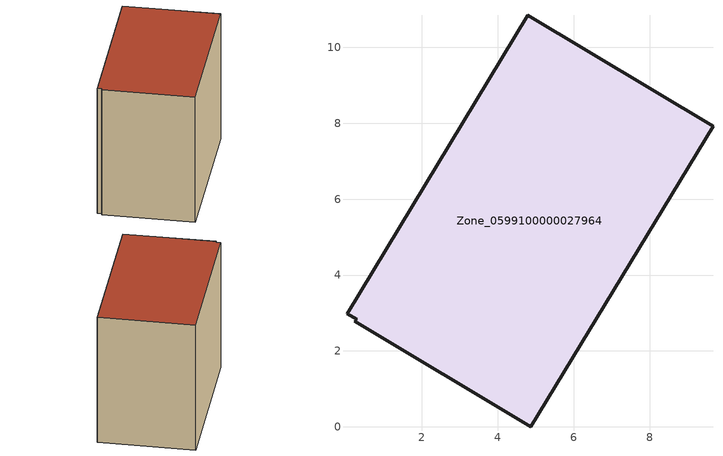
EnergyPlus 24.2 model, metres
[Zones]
Zone_0599100000027964
 floor ground (C_G): 0.04,2.98 4.79,10.85 9.67,7.92 4.87,0 0.23,2.78 0.28,2.84 z0
 wall outside (C_F): 9.67,7.92 4.79,10.85 0.04,2.98 0.28,2.84 0.23,2.78 4.87,0 9.67,7.92 z0:8.33
 roof outside (C_R): 4.79,10.85 0.04,2.98 0.28,2.84 0.23,2.78 4.87,0 9.67,7.92 z8.33
[BUILDING]
Pand.0599100000027964: North Axis=0; Terrain=City; Loads Convergence Tolerance Value=0.04; Temperature Convergence Tolerance Value=0.4; Solar Distribution=FullExterior; Maximum Number of Warmup Days=25; Minimum Number of Warmup Days=1
[Site:Location]
Rotterdam.The.Hague.AP_ZH_NLD Design_Conditions: Latitude=51.96; Longitude=4.45; Time Zone=1; Elevation=-4.5
[SITE:GROUNDTEMPERATURE:BUILDINGSURFACE]
18, 18, 18, 18, 18, 18, 18, 18, 18, 18, 18, 18
[MATERIAL] Thermal Absorptance=0.9; Solar Absorptance=0.7; Visible Absorptance=0.7
Name | Roughness | Thickness | Conductivity | Density | Specific Heat
G.TC.1975-1991 | MediumSmooth | 0.15 | 0.288461 | 540 | 1210
F.TC.1975-1991 | Rough | 0.3 | 0.230769 | 1920 | 840
R.TC.1975-1991 | MediumRough | 0.2 | 0.153846 | 1500 | 1000
[CONSTRUCTION]
C_G: G.TC.1975-1991
C_F: F.TC.1975-1991
C_R: R.TC.1975-1991
[ZONE]
Zone_0599100000027964: Type=1; Multiplier=1; Ceiling Height=Autocalculate; Volume=Autocalculate; Floor Area=autocalculate; Part of Total Floor Area=Yes
[ZONEINFILTRATION:DESIGNFLOWRATE]
Infil_Zone_0599100000027964: Zone or ZoneList or Space or SpaceList=Zone_0599100000027964; Schedule=AlwaysOn; Design Flow Rate Calculation Method=Flow/Area; Flow Rate per Floor Area=0.003; Constant Term Coefficient=1; Temperature Term Coefficient=0; Velocity Term Coefficient=0; Velocity Squared Term Coefficient=0
[HVACTEMPLATE:ZONE:IDEALLOADSAIRSYSTEM]
Zone_0599100000027964: Maximum Heating Supply Air Temperature=50; Minimum Cooling Supply Air Temperature=13; Maximum Heating Supply Air Humidity Ratio=0.0156; Minimum Cooling Supply Air Humidity Ratio=0.0077; Heating Limit=NoLimit; Cooling Limit=NoLimit; Dehumidification Control Type=ConstantSensibleHeatRatio; Cooling Sensible Heat Ratio=0.7; Dehumidification Setpoint=60; Humidification Control Type=None; Humidification Setpoint=30; Outdoor Air Method=None; Outdoor Air Flow Rate per Person=0.00944; Outdoor Air Flow Rate per Zone Floor Area=0; Outdoor Air Flow Rate per Zone=0; Demand Controlled Ventilation Type=None; Outdoor Air Economizer Type=NoEconomizer; Heat Recovery Type=None; Sensible Heat Recovery Effectiveness=0.7; Latent Heat Recovery Effectiveness=0.65
[ZONECONTROL:THERMOSTAT]
ThermostatControl_Zone_0599100000027964: Zone or ZoneList=Zone_0599100000027964; Control Type Schedule=DualSetpointControlType; Control 1=Thermostat_Zone_0599100000027964; Temperature Difference Between Cutout And Setpoint=0
[THERMOSTATSETPOINT:DUALSETPOINT]
Thermostat_Zone_0599100000027964: Heating Setpoint Temperature Schedule=HeatingSetpoint_Zone_0599100000027964; Cooling Setpoint Temperature Schedule=CoolingSetpoint_Zone_0599100000027964
[SCHEDULE:COMPACT]
HeatingSetpoint_Zone_0599100000027964: Through: 12/31, For: AllDays, Until: 24:00, 21
CoolingSetpoint_Zone_0599100000027964: Through: 12/31, For: AllDays, Until: 24:00, 24
DualSetpointControlType: Through: 12/31, For: AllDays, Until: 24:00, 4
AlwaysOn: Through: 12/31, For: AllDays, Until: 24:00, 1
